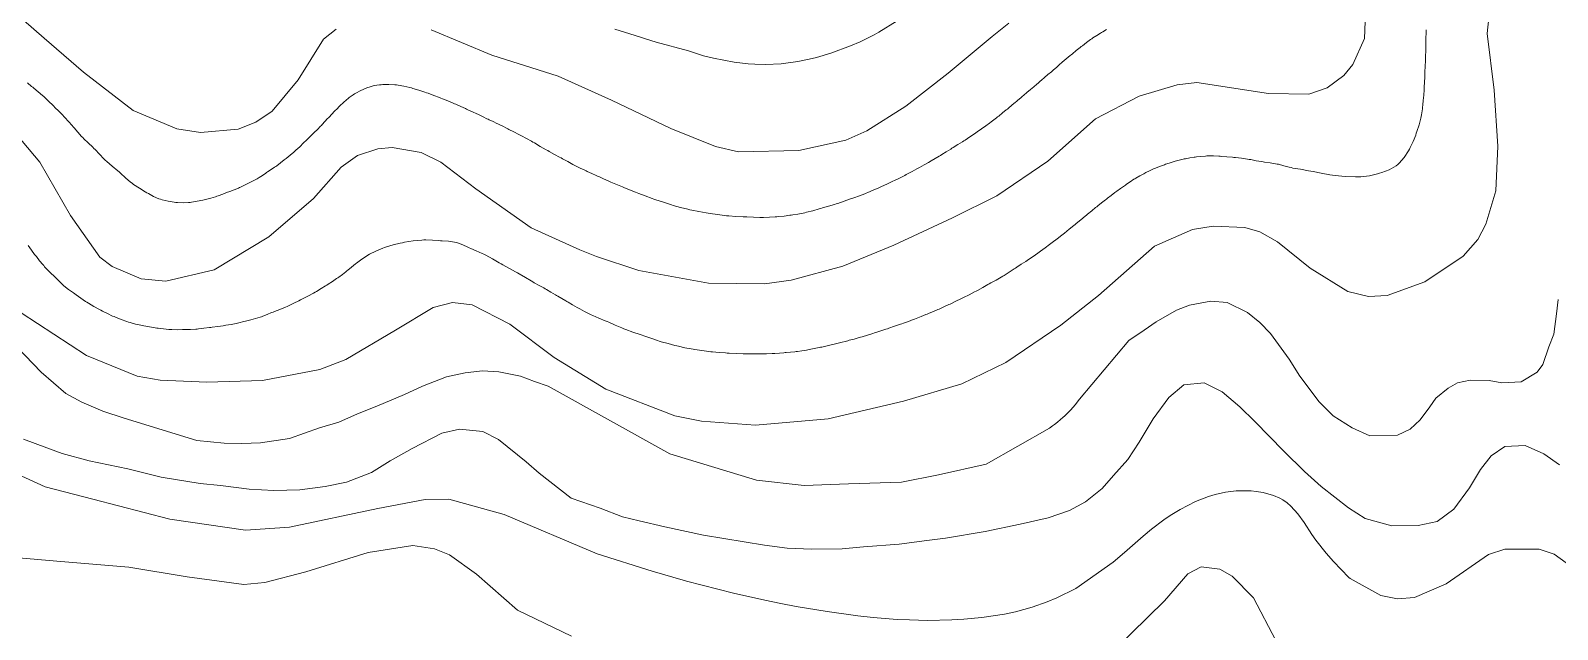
# Model space of a CAD drawing. Header units: metres. Extents: x 548946 to 557077, y 1838800 to 1845419.
# Drawn here: x 554575.9 to 554948.5, y 1841173.8 to 1841320 of the extents above; entities that cross this region are included whole.
import ezdxf

# ---------------------------------------------------------------- set-up
doc = ezdxf.new("R2010")
doc.units = ezdxf.units.M
doc.header["$LTSCALE"] = 28
doc.layers.add('1', color=7, linetype='Continuous', lineweight=13)
doc.layers.add('2', color=7, linetype='Continuous', lineweight=13)

msp = doc.modelspace()

# ---------------------------------------------------------------- linework, layer by layer
at = {"layer": '1'}
for points in [[(554932.41, 1841329.23), (554931.35, 1841319.23), (554933.08, 1841305.39), (554933.93, 1841291.72), (554933.42, 1841280.89), (554931.04, 1841272.7), (554929.03, 1841269.01), (554925.48, 1841264.88), (554916.12, 1841258.64), (554906.97, 1841255.31), (554902.36, 1841255.05), (554897.37, 1841256.28), (554888.15, 1841262.02), (554880.16, 1841268.44), (554875.86, 1841270.82), (554872.23, 1841271.9), (554864.48, 1841272.26), (554859.42, 1841271.38), (554850.18, 1841267.31), (554836.48, 1841255.27), (554827.33, 1841248.1), (554813.84, 1841238.95), (554803.16, 1841233.73), (554788.91, 1841229.51), (554770.51, 1841225.2), (554752.77, 1841223.69), (554739.58, 1841224.67), (554733.11, 1841225.97), (554716.23, 1841232.46), (554703.64, 1841240.21), (554692.86, 1841248.33), (554683.63, 1841253.02), (554678.86, 1841253.61), (554674.08, 1841252.41), (554664.93, 1841246.84), (554652.82, 1841239.72), (554646.47, 1841237.21), (554632.45, 1841234.6), (554618.87, 1841234.19), (554607.47, 1841234.66), (554601.9, 1841235.65), (554589.51, 1841240.7), (554573.58, 1841251.04)], [(554892.32, 1841305.95), (554896.38, 1841309), (554898.58, 1841311.69), (554901.43, 1841317.99), (554901.85, 1841330.67)], [(554787.38, 1841322.34), (554782.9, 1841319.55), (554781.77, 1841318.93), (554778.34, 1841317.24), (554775.99, 1841316.23), (554771.19, 1841314.48), (554767.64, 1841313.42), (554765.85, 1841312.97), (554763.14, 1841312.4), (554759.03, 1841311.84), (554755.21, 1841311.68), (554752.65, 1841311.74), (554750.95, 1841311.86), (554747.57, 1841312.24), (554742.55, 1841313.19), (554740.08, 1841313.82), (554736.39, 1841315), (554728.55, 1841317.16), (554727.21, 1841317.57), (554723.44, 1841318.74), (554718.42, 1841320.29)], [(554809.02, 1841296.74), (554809.31, 1841296.95), (554809.59, 1841297.16), (554810.6, 1841297.91), (554811.58, 1841298.67), (554811.85, 1841298.88), (554812.12, 1841299.09), (554813.07, 1841299.85), (554813.99, 1841300.61), (554814.24, 1841300.82), (554814.49, 1841301.02), (554815.36, 1841301.75), (554816.23, 1841302.48), (554816.48, 1841302.69), (554816.72, 1841302.9), (554817.62, 1841303.65), (554818.52, 1841304.41), (554818.76, 1841304.61), (554819, 1841304.82), (554819.85, 1841305.55), (554820.68, 1841306.26), (554820.91, 1841306.46), (554821.15, 1841306.66), (554821.98, 1841307.39), (554822.82, 1841308.11), (554823.05, 1841308.3), (554823.29, 1841308.5), (554824.14, 1841309.22), (554824.99, 1841309.93), (554825.22, 1841310.13), (554825.45, 1841310.33), (554826.29, 1841311.07), (554827.15, 1841311.82), (554827.4, 1841312.03), (554827.65, 1841312.25), (554828.6, 1841313.04), (554829.57, 1841313.84), (554829.83, 1841314.06), (554830.1, 1841314.28), (554831.04, 1841315.06), (554832, 1841315.84), (554832.27, 1841316.05), (554832.54, 1841316.27), (554833.55, 1841317.05), (554834.56, 1841317.78), (554834.83, 1841317.97), (554835.1, 1841318.16), (554836.05, 1841318.78), (554836.98, 1841319.36), (554837.24, 1841319.52), (554837.51, 1841319.68), (554838.46, 1841320.24)], [(554853.75, 1841287.62), (554854.67, 1841287.91), (554854.93, 1841287.98), (554855.19, 1841288.06), (554856.16, 1841288.32), (554857.15, 1841288.56), (554857.43, 1841288.63), (554857.71, 1841288.69), (554858.75, 1841288.88), (554859.8, 1841289.04), (554860.1, 1841289.09), (554860.4, 1841289.13), (554861.49, 1841289.26), (554862.63, 1841289.34), (554862.95, 1841289.36), (554863.29, 1841289.37), (554864.55, 1841289.36), (554865.85, 1841289.31), (554866.21, 1841289.29), (554866.56, 1841289.27), (554867.84, 1841289.18), (554869.17, 1841289.06), (554869.55, 1841289.02), (554869.94, 1841288.97), (554871.4, 1841288.79), (554872.87, 1841288.58), (554873.26, 1841288.52), (554873.64, 1841288.46), (554874.97, 1841288.21), (554876.27, 1841287.97), (554876.64, 1841287.92), (554877.01, 1841287.86), (554878.37, 1841287.68), (554879.71, 1841287.47), (554880.07, 1841287.4), (554880.43, 1841287.32), (554881.68, 1841286.97), (554883.04, 1841286.6), (554883.48, 1841286.51), (554883.93, 1841286.42), (554885.78, 1841286.1), (554887.77, 1841285.77), (554888.32, 1841285.67), (554888.87, 1841285.57), (554890.84, 1841285.14), (554892.93, 1841284.74), (554893.55, 1841284.65), (554894.2, 1841284.56), (554896.7, 1841284.32), (554899.2, 1841284.23), (554899.85, 1841284.25), (554900.48, 1841284.28), (554902.61, 1841284.54), (554904.57, 1841285), (554905.1, 1841285.15), (554905.62, 1841285.31), (554907.45, 1841286.01), (554909.1, 1841286.94), (554909.5, 1841287.26), (554909.89, 1841287.59), (554911.11, 1841289.02), (554912.11, 1841290.58), (554912.35, 1841291), (554912.58, 1841291.43), (554913.29, 1841292.93), (554913.89, 1841294.46), (554914.04, 1841294.9), (554914.2, 1841295.34), (554914.73, 1841296.98), (554915.17, 1841298.59), (554915.26, 1841299.01), (554915.34, 1841299.42), (554915.53, 1841300.84), (554915.65, 1841302.17), (554915.68, 1841302.54), (554915.72, 1841302.9), (554915.84, 1841304.19), (554915.95, 1841305.46), (554915.97, 1841305.81), (554916, 1841306.16), (554916.07, 1841307.39), (554916.13, 1841308.62), (554916.14, 1841308.96), (554916.16, 1841309.3), (554916.23, 1841311.77), (554916.25, 1841312.12), (554916.26, 1841312.46), (554916.32, 1841313.74), (554916.37, 1841315.01), (554916.38, 1841315.37), (554916.39, 1841315.72), (554916.39, 1841316.99), (554916.4, 1841318.24), (554916.4, 1841318.59), (554916.41, 1841318.93), (554916.46, 1841320.16)], [(554569.48, 1841298.09), (554578.09, 1841287.83), (554585.59, 1841274.86), (554592.75, 1841264.7), (554595.79, 1841262.35), (554602.88, 1841259.37), (554608.87, 1841258.84), (554620.68, 1841261.6), (554634.03, 1841269.59), (554644.9, 1841278.98), (554651.68, 1841286.6), (554655.64, 1841289.51), (554660.57, 1841291.12), (554664.13, 1841291.39), (554671.19, 1841290.17), (554675.99, 1841287.85), (554684.49, 1841281.36), (554698.02, 1841271.86), (554709.89, 1841266.46), (554713.97, 1841264.82), (554724.3, 1841261.38), (554741.32, 1841258.34), (554754.97, 1841258.19), (554761.45, 1841259.04), (554774.09, 1841262.45), (554786.5, 1841267.59), (554800.88, 1841274.27), (554811.68, 1841279.64), (554824.11, 1841288.08), (554835.73, 1841298.43), (554846.37, 1841303.92), (554855.72, 1841306.74), (554860.45, 1841307.26), (554878, 1841304.58), (554887.82, 1841304.46), (554892.32, 1841305.95)], [(554575.11, 1841307.18), (554576.1, 1841306.35), (554576.38, 1841306.12), (554576.67, 1841305.88)], [(554576.67, 1841305.88), (554577.73, 1841305), (554578.8, 1841304.1), (554579.08, 1841303.85), (554579.36, 1841303.59), (554580.33, 1841302.68), (554581.27, 1841301.75), (554581.54, 1841301.48), (554581.8, 1841301.22), (554582.75, 1841300.26), (554583.7, 1841299.29), (554583.96, 1841299.02), (554584.22, 1841298.75), (554585.14, 1841297.78), (554586.04, 1841296.79), (554586.29, 1841296.51), (554586.53, 1841296.23), (554587.41, 1841295.18), (554588.33, 1841294.13), (554588.6, 1841293.84), (554588.88, 1841293.56), (554589.93, 1841292.53), (554591.02, 1841291.5), (554591.32, 1841291.2), (554591.61, 1841290.9), (554592.66, 1841289.78), (554593.76, 1841288.64), (554594.09, 1841288.32), (554594.44, 1841288.01), (554595.77, 1841286.88), (554597.12, 1841285.76), (554597.48, 1841285.45), (554597.84, 1841285.15), (554599.05, 1841284.04), (554600.27, 1841282.98), (554600.63, 1841282.7), (554601, 1841282.42), (554602.42, 1841281.47), (554603.86, 1841280.61), (554604.24, 1841280.39), (554604.61, 1841280.18), (554605.9, 1841279.5), (554607.19, 1841278.94), (554607.57, 1841278.81), (554607.96, 1841278.68), (554609.44, 1841278.31), (554610.94, 1841278.06), (554611.33, 1841278.01), (554611.73, 1841277.97), (554613.09, 1841277.92), (554614.42, 1841277.98), (554614.79, 1841278.02), (554615.17, 1841278.06), (554616.53, 1841278.3), (554617.88, 1841278.6), (554618.24, 1841278.68), (554618.59, 1841278.77), (554619.84, 1841279.08), (554621.03, 1841279.42), (554621.35, 1841279.53), (554621.67, 1841279.63), (554622.81, 1841280.06), (554623.92, 1841280.5), (554624.22, 1841280.62), (554624.52, 1841280.73), (554625.58, 1841281.13), (554626.6, 1841281.52), (554626.87, 1841281.64), (554627.13, 1841281.76), (554628.04, 1841282.2), (554628.92, 1841282.66), (554629.17, 1841282.78), (554629.41, 1841282.91), (554630.31, 1841283.36), (554631.19, 1841283.82), (554631.43, 1841283.96), (554631.66, 1841284.1), (554632.46, 1841284.63), (554633.26, 1841285.18), (554633.48, 1841285.33), (554633.71, 1841285.48), (554634.56, 1841286.03), (554635.43, 1841286.61), (554635.68, 1841286.78), (554635.93, 1841286.96), (554636.83, 1841287.65), (554637.75, 1841288.38), (554638, 1841288.58), (554638.26, 1841288.78), (554639.18, 1841289.52), (554640.11, 1841290.29), (554640.37, 1841290.52), (554640.63, 1841290.75), (554641.57, 1841291.63), (554642.5, 1841292.53), (554642.74, 1841292.77), (554642.98, 1841293), (554643.82, 1841293.83), (554644.62, 1841294.63), (554644.84, 1841294.85), (554645.06, 1841295.07)], [(554645.06, 1841295.07), (554645.86, 1841295.85), (554646.63, 1841296.61), (554646.83, 1841296.82), (554647.03, 1841297.02), (554647.71, 1841297.76), (554648.36, 1841298.48), (554648.54, 1841298.68), (554648.72, 1841298.87), (554649.38, 1841299.57), (554650.07, 1841300.3), (554650.28, 1841300.52), (554650.5, 1841300.73), (554651.33, 1841301.56), (554652.2, 1841302.4), (554652.45, 1841302.62), (554652.7, 1841302.84), (554653.6, 1841303.59), (554654.59, 1841304.3), (554654.89, 1841304.49), (554655.21, 1841304.68), (554656.45, 1841305.35), (554657.75, 1841305.93), (554658.11, 1841306.06), (554658.46, 1841306.18), (554659.72, 1841306.52), (554661.03, 1841306.72), (554661.41, 1841306.76), (554661.8, 1841306.79), (554663.27, 1841306.82), (554664.77, 1841306.74), (554665.18, 1841306.7), (554665.58, 1841306.65), (554666.99, 1841306.4), (554668.39, 1841306.06), (554668.79, 1841305.95), (554669.18, 1841305.84), (554670.64, 1841305.41), (554672.1, 1841304.93), (554672.49, 1841304.8), (554672.88, 1841304.66), (554674.27, 1841304.15), (554675.62, 1841303.63), (554675.99, 1841303.48), (554676.36, 1841303.34), (554677.69, 1841302.81), (554678.98, 1841302.27), (554679.32, 1841302.12), (554679.66, 1841301.98), (554680.84, 1841301.45), (554681.97, 1841300.93), (554682.28, 1841300.79), (554682.59, 1841300.65), (554683.7, 1841300.17), (554684.77, 1841299.68), (554685.05, 1841299.55), (554685.33, 1841299.41), (554686.3, 1841298.92), (554687.24, 1841298.43), (554687.5, 1841298.31), (554687.76, 1841298.18), (554688.72, 1841297.75), (554689.67, 1841297.32), (554689.93, 1841297.2), (554690.19, 1841297.08), (554691.09, 1841296.63), (554692.04, 1841296.14), (554692.32, 1841296), (554692.62, 1841295.85), (554693.78, 1841295.25), (554694.99, 1841294.63), (554695.33, 1841294.45), (554695.66, 1841294.27), (554696.86, 1841293.63), (554698.11, 1841292.94), (554698.47, 1841292.74), (554698.84, 1841292.53), (554700.26, 1841291.71), (554701.68, 1841290.89), (554702.06, 1841290.68), (554702.43, 1841290.47), (554703.73, 1841289.75), (554704.98, 1841289.06), (554705.33, 1841288.87), (554705.68, 1841288.67), (554706.96, 1841287.97), (554708.21, 1841287.29), (554708.55, 1841287.12), (554708.87, 1841286.95), (554710.02, 1841286.39), (554711.12, 1841285.87), (554711.42, 1841285.73), (554711.73, 1841285.59), (554712.81, 1841285.09), (554713.9, 1841284.59), (554714.21, 1841284.45), (554714.52, 1841284.31), (554715.65, 1841283.8), (554716.81, 1841283.28), (554717.14, 1841283.14), (554717.47, 1841283)], [(554717.47, 1841283), (554718.68, 1841282.49), (554719.94, 1841281.97), (554720.3, 1841281.82), (554720.67, 1841281.67), (554722.02, 1841281.1), (554723.46, 1841280.51), (554723.87, 1841280.35), (554724.3, 1841280.19), (554725.89, 1841279.6), (554727.54, 1841279.01), (554728, 1841278.85), (554728.45, 1841278.69), (554730.11, 1841278.13), (554731.78, 1841277.58), (554732.25, 1841277.44), (554732.72, 1841277.3), (554734.47, 1841276.81), (554736.23, 1841276.37), (554736.72, 1841276.25), (554737.21, 1841276.15), (554738.97, 1841275.8), (554740.73, 1841275.5), (554741.22, 1841275.42), (554741.71, 1841275.34), (554743.48, 1841275.07), (554745.25, 1841274.84), (554745.74, 1841274.79), (554746.23, 1841274.74), (554748.01, 1841274.61), (554749.75, 1841274.52), (554750.22, 1841274.49), (554750.68, 1841274.47), (554752.31, 1841274.4), (554753.87, 1841274.36), (554754.29, 1841274.36), (554754.71, 1841274.36), (554756.18, 1841274.4), (554757.6, 1841274.49), (554758, 1841274.52), (554758.39, 1841274.55), (554759.79, 1841274.7), (554761.14, 1841274.88), (554761.51, 1841274.93), (554761.87, 1841274.98), (554763.14, 1841275.18), (554764.45, 1841275.44), (554764.83, 1841275.52), (554765.23, 1841275.62), (554766.76, 1841276.01), (554768.33, 1841276.44), (554768.75, 1841276.55), (554769.16, 1841276.67), (554770.6, 1841277.07), (554772.04, 1841277.51), (554772.45, 1841277.64), (554772.87, 1841277.78), (554774.44, 1841278.32), (554775.98, 1841278.87), (554776.78, 1841279.16), (554778.12, 1841279.64), (554779.42, 1841280.13), (554779.79, 1841280.27), (554780.16, 1841280.42), (554781.51, 1841280.99), (554782.85, 1841281.57), (554783.21, 1841281.73), (554783.56, 1841281.89), (554784.79, 1841282.45), (554785.99, 1841283.02), (554786.33, 1841283.19), (554786.68, 1841283.35), (554787.94, 1841283.98), (554789.2, 1841284.62), (554789.54, 1841284.8), (554789.87, 1841284.97), (554791.04, 1841285.58), (554792.18, 1841286.19), (554792.49, 1841286.36), (554792.81, 1841286.53), (554793.93, 1841287.17), (554795.02, 1841287.8), (554795.61, 1841288.14), (554796.63, 1841288.73), (554797.64, 1841289.33), (554797.93, 1841289.5), (554798.22, 1841289.68), (554799.3, 1841290.36), (554800.41, 1841291.05), (554800.72, 1841291.25), (554801.03, 1841291.44), (554802.15, 1841292.13), (554803.29, 1841292.84), (554803.6, 1841293.04), (554803.92, 1841293.25), (554805.09, 1841294.01), (554806.25, 1841294.8), (554806.57, 1841295.01), (554806.88, 1841295.22), (554807.97, 1841295.99), (554809.02, 1841296.74)], [(554783.35, 1841246.67), (554784.59, 1841247.06), (554784.95, 1841247.18), (554785.32, 1841247.31), (554786.73, 1841247.8), (554788.14, 1841248.3), (554788.51, 1841248.43), (554788.87, 1841248.56), (554790.09, 1841248.99), (554791.27, 1841249.42), (554791.61, 1841249.54), (554791.95, 1841249.67), (554793.18, 1841250.16), (554794.38, 1841250.64), (554794.69, 1841250.76), (554794.99, 1841250.89), (554795.99, 1841251.3), (554796.98, 1841251.73), (554797.27, 1841251.86), (554797.57, 1841251.99), (554798.73, 1841252.52), (554799.92, 1841253.08), (554800.25, 1841253.23), (554800.57, 1841253.38), (554801.7, 1841253.94), (554802.87, 1841254.51), (554803.21, 1841254.68), (554803.56, 1841254.85), (554804.89, 1841255.5), (554806.23, 1841256.18), (554806.6, 1841256.37), (554806.96, 1841256.56), (554808.23, 1841257.26), (554809.49, 1841257.97), (554809.84, 1841258.16), (554810.19, 1841258.36), (554811.48, 1841259.07), (554812.76, 1841259.8), (554813.11, 1841260.01), (554813.45, 1841260.22), (554814.69, 1841261.01), (554815.89, 1841261.79), (554816.21, 1841261.99), (554816.53, 1841262.2), (554817.65, 1841262.92), (554818.77, 1841263.64), (554819.08, 1841263.85), (554819.39, 1841264.06), (554820.54, 1841264.85), (554821.7, 1841265.66), (554822.01, 1841265.89), (554822.32, 1841266.11), (554823.44, 1841266.93), (554824.56, 1841267.77), (554824.88, 1841268.01), (554825.2, 1841268.25), (554826.37, 1841269.13), (554827.55, 1841270.03), (554827.87, 1841270.29), (554828.19, 1841270.54), (554829.32, 1841271.47), (554830.44, 1841272.39), (554830.75, 1841272.65), (554831.05, 1841272.9), (554832.17, 1841273.79), (554833.26, 1841274.65), (554833.55, 1841274.89), (554833.83, 1841275.12), (554834.82, 1841275.96), (554835.77, 1841276.76), (554836.04, 1841276.98), (554836.3, 1841277.19), (554837.25, 1841277.93), (554838.19, 1841278.65), (554838.44, 1841278.84), (554838.69, 1841279.04), (554839.57, 1841279.73), (554840.44, 1841280.42), (554840.69, 1841280.6), (554840.94, 1841280.79), (554841.87, 1841281.45), (554842.8, 1841282.1), (554843.06, 1841282.27), (554843.31, 1841282.45), (554844.21, 1841283.07), (554845.11, 1841283.66), (554845.36, 1841283.82), (554845.62, 1841283.97), (554846.56, 1841284.52), (554847.51, 1841285.03), (554847.77, 1841285.17), (554848.03, 1841285.3), (554848.95, 1841285.76), (554849.88, 1841286.19), (554850.14, 1841286.3), (554850.4, 1841286.41), (554851.36, 1841286.79), (554852.31, 1841287.14), (554852.57, 1841287.23), (554852.83, 1841287.32), (554853.75, 1841287.62)], [(554611.61, 1841246.97), (554612.91, 1841246.99), (554613.27, 1841247), (554613.62, 1841247), (554614.89, 1841247.04), (554616.16, 1841247.1), (554616.51, 1841247.13), (554616.87, 1841247.16), (554618.18, 1841247.3), (554619.49, 1841247.47), (554619.86, 1841247.52), (554620.22, 1841247.56), (554621.53, 1841247.74), (554622.83, 1841247.93), (554623.18, 1841247.99), (554623.54, 1841248.04), (554624.81, 1841248.26), (554626.04, 1841248.49), (554626.38, 1841248.56), (554626.71, 1841248.64), (554627.87, 1841248.93), (554629.01, 1841249.23), (554629.32, 1841249.32), (554629.64, 1841249.4), (554630.78, 1841249.71), (554631.91, 1841250.04), (554632.21, 1841250.14), (554632.52, 1841250.25), (554633.58, 1841250.67), (554634.7, 1841251.13), (554635.04, 1841251.26), (554635.38, 1841251.4), (554636.73, 1841251.92), (554638.11, 1841252.47), (554638.48, 1841252.63), (554638.83, 1841252.79), (554640.08, 1841253.4), (554641.34, 1841254.04), (554641.7, 1841254.23), (554642.08, 1841254.43), (554643.52, 1841255.15), (554644.93, 1841255.89), (554645.29, 1841256.09), (554645.63, 1841256.29), (554646.79, 1841256.98), (554647.85, 1841257.66), (554648.15, 1841257.86), (554648.45, 1841258.05), (554649.52, 1841258.76), (554650.54, 1841259.45), (554650.81, 1841259.64), (554651.07, 1841259.82), (554651.96, 1841260.46), (554652.82, 1841261.11), (554653.06, 1841261.3), (554653.3, 1841261.5), (554654.22, 1841262.24), (554655.16, 1841263.01), (554655.42, 1841263.22), (554655.69, 1841263.43), (554656.68, 1841264.18), (554657.82, 1841264.94), (554658.18, 1841265.15), (554658.57, 1841265.36), (554660.13, 1841266.15), (554661.81, 1841266.87), (554662.27, 1841267.04), (554662.72, 1841267.2), (554664.35, 1841267.69), (554666.08, 1841268.09), (554666.6, 1841268.19), (554667.14, 1841268.29), (554669.25, 1841268.62), (554671.33, 1841268.85), (554671.85, 1841268.88), (554672.35, 1841268.89), (554673.97, 1841268.84), (554675.45, 1841268.71), (554675.87, 1841268.68), (554676.29, 1841268.65), (554677.83, 1841268.54), (554679.31, 1841268.35), (554679.7, 1841268.27), (554680.07, 1841268.17), (554681.33, 1841267.69), (554682.56, 1841267.11), (554682.92, 1841266.95), (554683.28, 1841266.8), (554684.62, 1841266.23), (554686.07, 1841265.58), (554686.5, 1841265.37), (554686.93, 1841265.15), (554688.57, 1841264.23), (554690.25, 1841263.27), (554690.7, 1841263.02), (554691.14, 1841262.77), (554692.71, 1841261.92), (554694.24, 1841261.09), (554694.66, 1841260.86), (554695.08, 1841260.62), (554696.61, 1841259.72)], [(554575.27, 1841267.48), (554576.07, 1841266.4), (554576.86, 1841265.35), (554577.08, 1841265.07), (554577.3, 1841264.79), (554578.06, 1841263.81), (554578.84, 1841262.85), (554579.07, 1841262.59), (554579.3, 1841262.33), (554580.19, 1841261.41), (554581.09, 1841260.5), (554581.34, 1841260.25), (554581.59, 1841260), (554582.49, 1841259.1), (554583.44, 1841258.2), (554583.72, 1841257.95), (554584.01, 1841257.7), (554585.14, 1841256.81), (554586.31, 1841255.93), (554586.63, 1841255.69), (554586.95, 1841255.46), (554588.09, 1841254.66), (554589.27, 1841253.87), (554589.62, 1841253.66), (554589.97, 1841253.44), (554591.31, 1841252.64), (554592.67, 1841251.88), (554593.03, 1841251.69), (554593.39, 1841251.5), (554594.64, 1841250.88), (554595.89, 1841250.3), (554596.25, 1841250.15), (554596.62, 1841249.99), (554597.99, 1841249.45), (554599.39, 1841248.96), (554599.76, 1841248.84), (554600.13, 1841248.72), (554601.44, 1841248.35), (554602.75, 1841248.04), (554603.13, 1841247.96), (554603.5, 1841247.89), (554604.9, 1841247.63), (554606.29, 1841247.42), (554606.66, 1841247.36), (554607.03, 1841247.31), (554608.32, 1841247.15), (554609.59, 1841247.03), (554609.95, 1841247.01), (554610.31, 1841246.99), (554611.61, 1841246.97)], [(554696.61, 1841259.72), (554698.07, 1841258.85), (554698.44, 1841258.64), (554698.8, 1841258.43), (554700.02, 1841257.76), (554701.15, 1841257.14), (554701.46, 1841256.96), (554701.77, 1841256.78), (554702.87, 1841256.12), (554703.94, 1841255.48), (554704.23, 1841255.31), (554704.51, 1841255.14), (554705.48, 1841254.57), (554706.46, 1841254), (554706.74, 1841253.84), (554707.03, 1841253.67), (554708.12, 1841253.05), (554709.26, 1841252.41), (554709.58, 1841252.23), (554709.9, 1841252.05), (554711.07, 1841251.42), (554712.32, 1841250.79), (554712.7, 1841250.62), (554713.08, 1841250.44), (554714.55, 1841249.8), (554716.11, 1841249.14), (554716.54, 1841248.95), (554716.98, 1841248.77), (554718.55, 1841248.07), (554720.18, 1841247.38), (554720.65, 1841247.19), (554721.12, 1841247.01), (554722.87, 1841246.39), (554724.62, 1841245.78), (554725.1, 1841245.62), (554725.56, 1841245.45), (554727.21, 1841244.87), (554728.84, 1841244.31), (554729.3, 1841244.17), (554729.76, 1841244.03), (554731.43, 1841243.56), (554733.09, 1841243.14), (554733.54, 1841243.03), (554733.98, 1841242.92), (554735.52, 1841242.57), (554737.08, 1841242.26), (554737.53, 1841242.18), (554737.98, 1841242.1), (554739.7, 1841241.85), (554741.42, 1841241.64), (554741.87, 1841241.59), (554742.32, 1841241.54), (554743.89, 1841241.4), (554745.45, 1841241.29), (554745.9, 1841241.26), (554746.36, 1841241.23), (554748.08, 1841241.15), (554749.76, 1841241.08), (554750.2, 1841241.07), (554750.62, 1841241.06), (554752.04, 1841241.05), (554753.38, 1841241.05), (554753.75, 1841241.06), (554754.13, 1841241.06), (554755.49, 1841241.09), (554756.81, 1841241.14), (554757.15, 1841241.15), (554757.49, 1841241.17), (554758.62, 1841241.24), (554759.69, 1841241.33), (554759.98, 1841241.36), (554760.28, 1841241.38), (554761.33, 1841241.48), (554762.4, 1841241.6), (554762.7, 1841241.64), (554763.01, 1841241.67), (554764.12, 1841241.83), (554765.26, 1841242), (554765.58, 1841242.06), (554765.9, 1841242.12), (554767.08, 1841242.34), (554768.29, 1841242.59), (554768.64, 1841242.66), (554768.98, 1841242.73), (554770.27, 1841243.01), (554771.58, 1841243.32), (554771.95, 1841243.4), (554772.31, 1841243.5), (554773.64, 1841243.84), (554774.95, 1841244.19), (554775.3, 1841244.28), (554775.64, 1841244.37), (554776.85, 1841244.69), (554778.07, 1841245.02), (554778.42, 1841245.13), (554778.77, 1841245.23), (554780.1, 1841245.64), (554781.43, 1841246.07), (554781.79, 1841246.18), (554782.13, 1841246.29), (554783.35, 1841246.67)], [(554574.13, 1841220.26), (554579.85, 1841218.11), (554583.61, 1841216.72), (554590.15, 1841214.95), (554599.58, 1841212.98), (554607.72, 1841210.98), (554617.24, 1841209.45), (554622.18, 1841208.92), (554629.17, 1841208.07), (554635.25, 1841207.69), (554641.54, 1841207.9), (554647.75, 1841208.68), (554652.93, 1841209.76), (554659.09, 1841212.11), (554663.61, 1841214.97), (554668.98, 1841217.94), (554676.25, 1841221.72), (554680.58, 1841222.69), (554686.25, 1841222.11), (554690.08, 1841220.15), (554696.79, 1841214.68), (554700, 1841211.92), (554707.79, 1841205.87), (554714.84, 1841203.45), (554720.28, 1841201.26), (554724.41, 1841200.34), (554730.63, 1841198.82), (554740.06, 1841196.85), (554750.02, 1841195.23), (554755, 1841194.42), (554760.54, 1841193.67), (554766.46, 1841193.41), (554773.91, 1841193.48), (554779.15, 1841194), (554787.82, 1841194.65), (554794.61, 1841195.5), (554799.13, 1841196.07), (554808.82, 1841197.71), (554817.35, 1841199.5), (554824.18, 1841201.07), (554829.41, 1841202.87), (554833.31, 1841204.94), (554837.35, 1841208.17), (554840.11, 1841211.39), (554843.64, 1841215.27), (554846.41, 1841219.49), (554849.85, 1841225.23), (554853.65, 1841230.44), (554857.29, 1841233.48), (554862.25, 1841233.96), (554866.68, 1841231.79), (554871.01, 1841228.17), (554874.61, 1841224.6), (554881.69, 1841217.31), (554886.76, 1841212.35), (554890.81, 1841208.7), (554897.48, 1841203.51), (554901.55, 1841200.86), (554908.08, 1841199.09), (554914.53, 1841199.18), (554919.13, 1841200.19), (554923.21, 1841203.14), (554927.01, 1841208.35), (554929.74, 1841212.85), (554932.34, 1841216.19), (554935.64, 1841218.47), (554940.64, 1841218.67), (554945.2, 1841216.65), (554948.98, 1841213.97)], [(554567.79, 1841213.88), (554579.44, 1841208.61), (554591.09, 1841205.6), (554609.88, 1841200.71), (554628.3, 1841198.08), (554639.09, 1841198.78), (554660.62, 1841203.35), (554672.17, 1841205.55), (554677.91, 1841205.6), (554691.44, 1841201.84), (554714.13, 1841192.24), (554727.56, 1841188), (554735.09, 1841185.8), (554735.92, 1841185.57), (554747.44, 1841182.63), (554755.09, 1841180.92), (554758.92, 1841180.14), (554762.68, 1841179.44), (554770.23, 1841178.18), (554777.72, 1841177.15), (554781.48, 1841176.74), (554787.38, 1841176.27), (554790.34, 1841176.13), (554794.77, 1841176.03), (554800.66, 1841176.14), (554803.6, 1841176.31), (554808, 1841176.73), (554813.52, 1841177.57), (554816.25, 1841178.15), (554820.28, 1841179.24), (554823.93, 1841180.52), (554826.32, 1841181.52)], [(554826.32, 1841181.52), (554830.98, 1841183.83), (554840.07, 1841190.23), (554840.53, 1841190.62), (554843.46, 1841193.18), (554847.37, 1841196.61), (554849.38, 1841198.27), (554852.4, 1841200.55), (554853.97, 1841201.61), (554856.38, 1841203.09), (554860.15, 1841205.01), (554863.34, 1841206.24), (554864.99, 1841206.74), (554867.51, 1841207.29), (554870.09, 1841207.62), (554871.41, 1841207.68), (554873.77, 1841207.63), (554874.94, 1841207.51), (554876.69, 1841207.23), (554879.19, 1841206.51), (554880.74, 1841205.83), (554881.47, 1841205.42), (554882.51, 1841204.72), (554883.46, 1841203.92), (554885.15, 1841202.05), (554886.65, 1841199.95), (554888.54, 1841197.01), (554889.52, 1841195.57), (554892.02, 1841192.39), (554893.82, 1841190.4), (554897.54, 1841186.53), (554897.93, 1841186.22), (554905.36, 1841182.12), (554909.47, 1841181.31), (554913.59, 1841181.62), (554921.35, 1841184.92), (554931.64, 1841192.13), (554935.62, 1841193.42), (554944.01, 1841193.41), (554947.72, 1841192.18), (554954.41, 1841187.31)], [(554552.66, 1841196.91), (554557.63, 1841194.62), (554568.24, 1841191.69), (554582.31, 1841190.44), (554599.85, 1841189.05), (554614.06, 1841186.67), (554627.93, 1841184.82), (554633.02, 1841185.29), (554643.04, 1841187.86), (554658.23, 1841192.63), (554669.18, 1841194.26), (554674.47, 1841193.52), (554678.12, 1841192.03), (554684.72, 1841187.34), (554694.71, 1841178.54), (554707.85, 1841172.16)], [(554840.42, 1841168.81), (554852.55, 1841180.8), (554858.26, 1841187.41), (554861.55, 1841189.11), (554866.06, 1841188.51), (554869.1, 1841186.78), (554874.27, 1841181.51), (554879.73, 1841171.15)]]:
    msp.add_lwpolyline(points, dxfattribs=at)
at = {"layer": '2'}
for points in [[(554650.41, 1841320.3), (554647.35, 1841317.88), (554641.14, 1841307.92), (554634.84, 1841300.31), (554630.81, 1841297.59), (554626.56, 1841295.93), (554617.35, 1841295.05), (554611.58, 1841295.95), (554600.9, 1841300.45), (554588.82, 1841309.84), (554579.17, 1841318.1), (554568.38, 1841327.51)], [(554814.59, 1841321.75), (554810.54, 1841318.52), (554799.76, 1841309.56), (554789.43, 1841301.53), (554779.93, 1841295.5), (554774.83, 1841293.24), (554763.39, 1841290.66), (554748.64, 1841290.39), (554743.01, 1841291.7), (554732.15, 1841296.08), (554717.65, 1841303.01), (554704.58, 1841308.84), (554688.44, 1841313.99), (554673.61, 1841320.17)], [(554564.72, 1841250.82), (554578.44, 1841236.6), (554584.47, 1841231.41), (554588.35, 1841229.25), (554593.53, 1841227.09), (554598.7, 1841225.36), (554616.42, 1841219.96), (554623.08, 1841219.28), (554627.44, 1841219.17), (554632.01, 1841219.32), (554639.05, 1841220.45), (554646.41, 1841223.03), (554651.08, 1841224.36), (554655.68, 1841226.4), (554660.4, 1841228.33), (554667.14, 1841231.18), (554671.5, 1841233.19), (554677.36, 1841235.48), (554681.95, 1841236.46), (554686.13, 1841236.92), (554690.16, 1841236.66), (554695.45, 1841235.6), (554698.88, 1841234.33), (554702.18, 1841233.16), (554731.9, 1841216.71), (554753.02, 1841210.23), (554764.66, 1841208.93), (554775.44, 1841209.36), (554788.37, 1841209.79), (554797.42, 1841211.52), (554809.06, 1841214.12), (554824.51, 1841222.95), (554825.29, 1841223.51), (554825.5, 1841223.67), (554825.71, 1841223.83), (554826.45, 1841224.43), (554827.2, 1841225.05), (554827.41, 1841225.23), (554827.62, 1841225.41), (554828.39, 1841226.07), (554829.24, 1841226.88), (554829.5, 1841227.15), (554829.76, 1841227.44), (554830.79, 1841228.66), (554831.88, 1841230.01), (554843.88, 1841244.3), (554847.59, 1841246.83), (554850.54, 1841248.91), (554855.52, 1841251.7), (554858.67, 1841252.98), (554863.86, 1841253.91), (554867.88, 1841253.64), (554872.86, 1841251.14), (554875.82, 1841248.76), (554878.48, 1841246), (554883.04, 1841239.8), (554885.62, 1841235.62), (554890.31, 1841229.32), (554893.74, 1841225.93), (554898.4, 1841223.04), (554902.74, 1841221.05), (554909.42, 1841221.2), (554912.54, 1841222.72), (554915, 1841224.98), (554917.35, 1841228.18)], [(554917.35, 1841228.18), (554918.77, 1841230.22), (554921.79, 1841232.67), (554924.11, 1841233.98), (554927.21, 1841234.67), (554931.8, 1841234.59), (554934.93, 1841234), (554939.6, 1841234.27), (554943.57, 1841236.59), (554944.89, 1841238.5), (554946.42, 1841242.78), (554947.61, 1841245.85), (554948.23, 1841250.86), (554948.67, 1841254.31)]]:
    msp.add_lwpolyline(points, dxfattribs=at)

doc.saveas('drawing.dxf')
